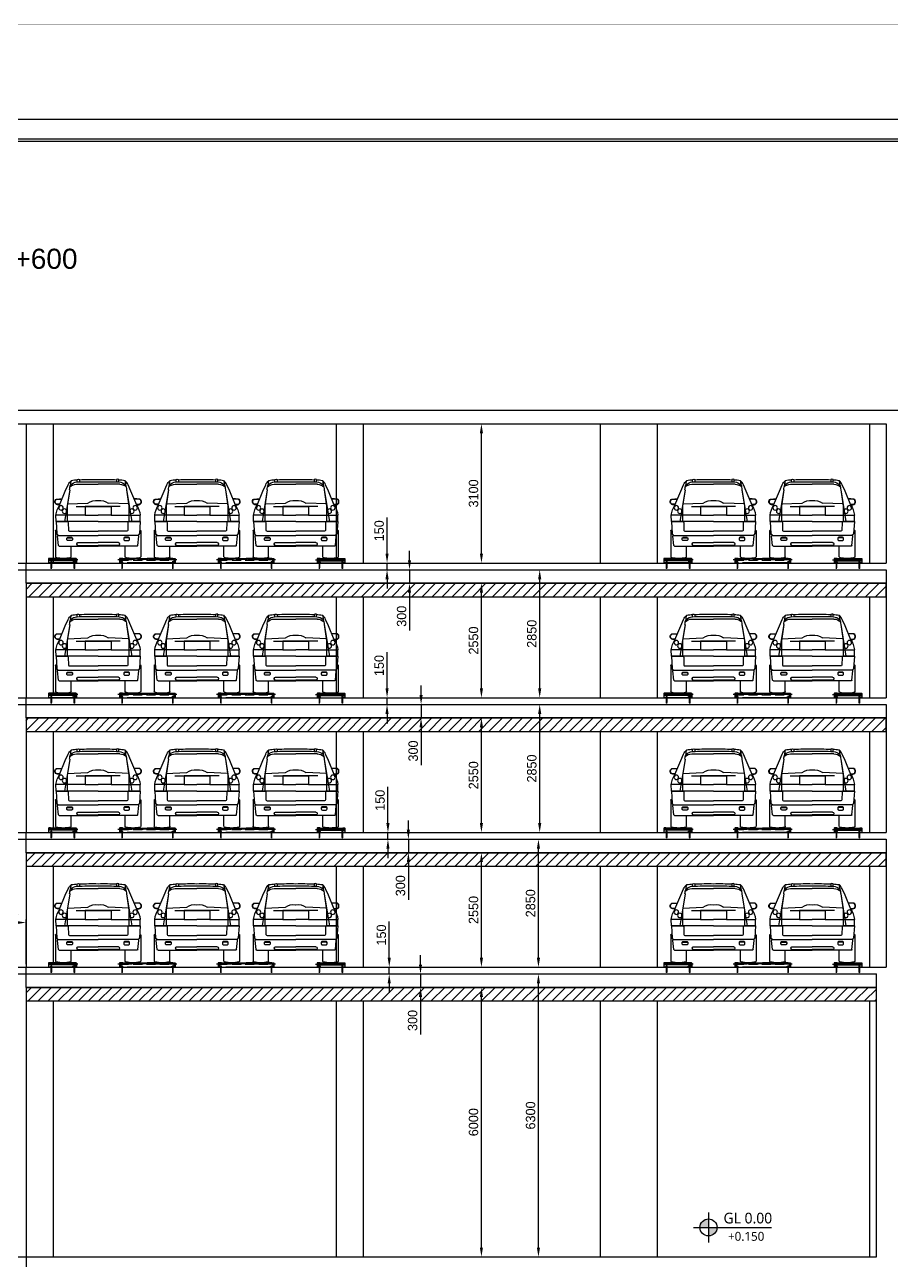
# Model space of a CAD drawing. Header units: millimetres. Extents: x -5 to 1510635, y -6 to 71285.
# Drawn here: x 977830 to 997131, y 14073 to 41584 of the extents above; entities that cross this region are included whole.
import ezdxf

# ---------------------------------------------------------------- set-up
doc = ezdxf.new("R2010")
doc.units = ezdxf.units.MM
doc.header["$LTSCALE"] = 1000
for name, pattern in [('CENTER', [2, 1.25, -0.25, 0.25, -0.25]), ('DASHEDX2', [1.5, 1, -0.5]), ('HIDDEN', [0.375, 0.25, -0.125])]:
    doc.linetypes.add(name, pattern=pattern)
for name, color, linetype in [('1', 1, 'CENTER'), ('2', 42, 'Continuous'), ('3', 3, 'Continuous'), ('4', 4, 'DASHEDX2'), ('A-SYM', 6, 'Continuous'), ('MP-1', 1, 'CENTER'), ('MP-2', 42, 'Continuous'), ('MP-4', 4, 'HIDDEN'), ('MP-7', 7, 'Continuous'), ('MP-8', 8, 'Continuous'), ('STEELPIPE_D10_-0', 7, 'Continuous')]:
    doc.layers.add(name, color=color, linetype=linetype)
doc.styles.add('H', font='arial.ttf')
doc.styles.add('맑은고딕', font='malgun.ttf', dxfattribs={"height": 800})
doc.dimstyles.new('MPS2', dxfattribs={"dimscale": 100, "dimtxt": 3, "dimasz": 3, "dimexe": 1, "dimexo": 1, "dimgap": 1, "dimtad": 1, "dimzin": 12, "dimdsep": 46, "dimtxsty": 'Standard', "dimcen": 1, "dimclrd": 1, "dimclre": 1, "dimclrt": 7, "dimazin": 2, "dimtfac": 1, "dimtmove": 0, "dimatfit": 3, "dimfxl": 1, "dimarcsym": 0})
pattern_1 = [(45, (-8750.57, -303613.95), (-112.253202, 112.253202), [])]

# ---------------------------------------------------------------- blocks, each defined once
blk = doc.blocks.new('*D426')
at = {"layer": 'DEFPOINTS', "color": 0, "linetype": 'ByBlock', "transparency": 16777216}
for p in [(1001215, 14148), (977861, 12448, 0), (1006702, 12448)]:
    blk.add_point(p, dxfattribs=at)
at = {"layer": 'MP-8', "color": 1, "linetype": 'ByBlock', "lineweight": -2, "transparency": 16777216}
for p, q in [((1001285, 14148), (1006772, 14148)), ((1006702, 13938), (1006702, 12658)), ((977931, 12448), (1006772, 12448))]:
    blk.add_line(p, q, dxfattribs=at)
at = {"layer": 'MP-8', "color": 1, "linetype": 'ByBlock', "transparency": 16777216}
for points in [[(1006667, 13938), (1006737, 13938), (1006702, 14148)], [(1006667, 12658), (1006737, 12658), (1006702, 12448)]]:
    blk.add_solid(points, dxfattribs=at)
at = {"layer": 'MP-8', "color": 7, "linetype": 'ByBlock', "transparency": 16777216, "insert": (1006527, 13298), "char_height": 210, "attachment_point": 5, "rotation": 90}
blk.add_mtext('1700', dxfattribs=at)
blk = doc.blocks.new('suv1')
at = {"layer": 'MP-2'}
for p, q in [((119797, -43345, 0), (119681, -44055, 0)), ((119797, -43345, 0), (119744, -43710, 0)), ((119949, -43225, 0), (120431, -43225, 0)), ((120914, -43225, 0), (120431, -43225, 0)), ((121065, -43345, 0), (121119, -43710, 0)), ((121065, -43345, 0), (121181, -44055, 0)), ((119744, -43710, 0), (119744, -44055, 0)), ((119938, -43716, 0), (120431, -43716, 0)), ((120924, -43716, 0), (120431, -43716, 0)), ((121119, -43710, 0), (121119, -44055, 0)), ((119493, -44055, 0), (119492, -43912, 0)), ((120144, -43912, 0), (119492, -43912, 0)), ((120718, -43912, 0), (121370, -43912, 0)), ((121369, -44055, 0), (121370, -43912, 0)), ((119483, -44260, 0), (119483, -44839, 0)), ((119493, -44055, 0), (119512, -44324, 0)), ((120431, -44055, 0), (119493, -44055, 0)), ((119502, -44243, 0), (119500, -44243, 0)), ((120431, -44055, 0), (121370, -44055, 0)), ((121369, -44055, 0), (121351, -44324, 0)), ((121361, -44243, 0), (121362, -44243, 0)), ((121380, -44260, 0), (121380, -44839, 0)), ((119585, -44361, 0), (120431, -44361, 0)), ((119953, -44547, 0), (119953, -44559, 0)), ((119979, -44522, 0), (120042, -44522, 0)), ((120042, -44522, 0), (120431, -44522, 0)), ((121277, -44361, 0), (120431, -44361, 0)), ((120431, -44521, 0), (120431, -44521, 0)), ((120431, -44521, 0), (120431, -44521, 0)), ((120431, -44521, 0), (120431, -44521, 0)), ((120431, -44521, 0), (120431, -44521, 0)), ((120431, -44521, 0), (120431, -44521, 0)), ((120431, -44521, 0), (120431, -44521, 0)), ((120431, -44521, 0), (120431, -44521, 0)), ((120431, -44521, 0), (120431, -44521, 0)), ((120820, -44522, 0), (120431, -44522, 0)), ((120884, -44522, 0), (120820, -44522, 0)), ((120909, -44547, 0), (120909, -44559, 0)), ((119565, -44600, 0), (120431, -44600, 0)), ((119829, -44839, 0), (119829, -44600, 0)), ((119979, -44585, 0), (120431, -44585, 0)), ((120884, -44585, 0), (120431, -44585, 0)), ((121297, -44600, 0), (120431, -44600, 0)), ((121033, -44839, 0), (121033, -44600, 0))]:
    blk.add_line(p, q, dxfattribs=at)
at = {"layer": 'MP-2', "elevation": 0}
for points in [[(119572, -43686), (119701, -43374), (119764, -43234, -0.122925), (119835, -43139, -0.251437)], [(119968, -43178), (119968, -43119, -0.253027), (120019, -43120), (120019, -43172)], [(120895, -43178), (120895, -43119, 0.253027), (120843, -43120), (120843, -43172)], [(121291, -43686), (121162, -43374), (121099, -43234, 0.122925), (121027, -43139, 0.251437)], [(119576, -43679), (119524, -43679, -0.745237), (119503, -43554), (119630, -43544)], [(119578, -43670), (119524, -43670, -0.730897), (119505, -43562), (119627, -43553)], [(121286, -43679), (121339, -43679, 0.745237), (121360, -43554), (121232, -43544)], [(121284, -43670), (121338, -43670, 0.730897), (121357, -43562), (121236, -43553)], [(119493, -44055), (119744, -44055, -0.329629), (119768, -44072), (119769, -44252, 0.329629), (119793, -44269), (120431, -44269)], [(121369, -44055), (121119, -44055, 0.329629), (121095, -44072), (121094, -44252, -0.329629), (121070, -44269), (120431, -44269)], [(119548, -44584), (119526, -44380, -0.445607), (119543, -44361), (119585, -44361)], [(119733, -44453), (119733, -44443, -0.414214), (119758, -44418), (119836, -44418, -0.414214), (119861, -44443), (119861, -44453)], [(121129, -44453), (121129, -44443, 0.414214), (121104, -44418), (121026, -44418, 0.414214), (121001, -44443), (121001, -44453)], [(121315, -44584), (121336, -44380, 0.445607), (121319, -44361), (121277, -44361)]]:
    blk.add_lwpolyline(points, format="xyb", dxfattribs=at)
for points in [[(119741, -43663), (120204, -43643)], [(120431, -43716), (120144, -43716), (120144, -43912), (120431, -43912)], [(120431, -43716), (120718, -43716), (120718, -43912), (120431, -43912)], [(121122, -43663), (120658, -43643)]]:
    blk.add_lwpolyline(points, dxfattribs=at)
for points in [[(119758, -44405), (119836, -44405, -0.414214), (119861, -44430), (119861, -44453, -0.414214), (119836, -44478), (119758, -44478, -0.414214), (119733, -44453), (119733, -44430, -0.414214)], [(121104, -44405), (121026, -44405, 0.414214), (121001, -44430), (121001, -44453, 0.414214), (121026, -44478), (121104, -44478, 0.414214), (121129, -44453), (121129, -44430, 0.414214)]]:
    blk.add_lwpolyline(points, format="xyb", close=True, dxfattribs=at)
at = {"layer": 'MP-2'}
for centre in [(119605, -43750, 0), (121257, -43750, 0), (119681, -43824, 0), (121181, -43824, 0)]:
    blk.add_circle(centre, 49.7, dxfattribs=at)
for centre, radius, start, end in [((120713, -43326, 0), 898, 167.978, 174.1526), ((119990, -43428, 0), 257, 96.5599, 131.4064), ((119983, -43857, 0), 733, 91.1771, 101.6263), ((120350, -58228, 0), 15061, 89.6927, 91.4812), ((120313, -50272, 0), 7156, 89.0575, 92.3573), ((120549, -50272, 0), 7156, 87.6427, 90.9425), ((120512, -58228, 0), 15061, 88.5188, 90.3073), ((120879, -43857, 0), 733, 78.3737, 88.8229), ((120872, -43428, 0), 257, 48.5936, 83.4401), ((120149, -43326, 0), 898, 5.8474, 12.022), ((119960, -43464, 0), 240, 92.5418, 132.6465), ((120124, -43355, 0), 327, 158.3471, 178.4797), ((120903, -43464, 0), 240, 47.3535, 87.4582), ((120739, -43355, 0), 327, 1.5203, 21.6529), ((120052, -43982, 0), 564, 147.486, 172.8559), ((120388, -43888, 0), 306, 81.8743, 126.7924), ((120475, -43888, 0), 306, 53.2076, 98.1257), ((120811, -43982, 0), 564, 7.1441, 32.514), ((119500, -44260, 0), 17.6, 70.7256, 180), ((121362, -44260, 0), 17.6, 0, 109.2744), ((119570, -44305, 0), 61.4, 197.843, 244.1266), ((119979, -44547, 0), 25.1, 90, 180), ((119979, -44559, 0), 25.1, 180, 270), ((120884, -44547, 0), 25.1, 0, 90), ((120884, -44559, 0), 25.1, 270, 0), ((121292, -44305, 0), 61.4, 295.8734, 342.157), ((119500, -44839, 0), 17.6, 180, 254.7784), ((119565, -44582, 0), 17.6, 186.0723, 270), ((119812, -44839, 0), 17.6, 285.2216, 0), ((121051, -44839, 0), 17.6, 180, 254.7784), ((121297, -44582, 0), 17.6, 270, 353.9277), ((121362, -44839, 0), 17.6, 285.2216, 0), ((119656, -44267, 0), 611, 254.7784, 285.2216), ((121206, -44267, 0), 611, 254.7784, 285.2216)]:
    blk.add_arc(centre, radius, start, end, dxfattribs=at)
blk = doc.blocks.new('*D445')
at = {"layer": 'DEFPOINTS', "color": 0, "linetype": 'ByBlock', "transparency": 16777216}
for p in [(988002, 20148), (988002, 20148, 0), (987763, 14148, 0)]:
    blk.add_point(p, dxfattribs=at)
at = {"layer": 'MP-8', "color": 1, "linetype": 'ByBlock', "lineweight": -2, "transparency": 16777216}
for p, q in [((988002, 14358, 0), (988002, 19938, 0)), ((987833, 14148, 0), (988072, 14148, 0))]:
    blk.add_line(p, q, dxfattribs=at)
at = {"layer": 'MP-8', "color": 1, "linetype": 'ByBlock', "transparency": 16777216}
for points in [[(987967, 19938, 0), (988037, 19938, 0), (988002, 20148, 0)], [(987967, 14358, 0), (988037, 14358, 0), (988002, 14148, 0)]]:
    blk.add_solid(points, dxfattribs=at)
at = {"layer": 'MP-8', "color": 7, "linetype": 'ByBlock', "transparency": 16777216, "insert": (987827, 17148, 0), "char_height": 210, "attachment_point": 5, "rotation": 90}
blk.add_mtext('6000', dxfattribs=at)
blk = doc.blocks.new('*D446')
at = {"layer": 'DEFPOINTS', "color": 0, "linetype": 'ByBlock', "transparency": 16777216}
for p in [(989272, 20448), (989272, 20448, 0), (989005, 14148, 0)]:
    blk.add_point(p, dxfattribs=at)
at = {"layer": 'MP-8', "color": 1, "linetype": 'ByBlock', "lineweight": -2, "transparency": 16777216}
for p, q in [((989272, 14358, 0), (989272, 20238, 0)), ((989075, 14148, 0), (989342, 14148, 0))]:
    blk.add_line(p, q, dxfattribs=at)
at = {"layer": 'MP-8', "color": 1, "linetype": 'ByBlock', "transparency": 16777216}
for points in [[(989237, 20238, 0), (989307, 20238, 0), (989272, 20448, 0)], [(989237, 14358, 0), (989307, 14358, 0), (989272, 14148, 0)]]:
    blk.add_solid(points, dxfattribs=at)
at = {"layer": 'MP-8', "color": 7, "linetype": 'ByBlock', "transparency": 16777216, "insert": (989097, 17298, 0), "char_height": 210, "attachment_point": 5, "rotation": 90}
blk.add_mtext('6300', dxfattribs=at)
blk = doc.blocks.new('*D430')
at = {"layer": 'DEFPOINTS', "color": 0, "linetype": 'ByBlock', "transparency": 16777216}
for p in [(985900, 29598, 0), (985900, 29598), (985900, 29448, 0)]:
    blk.add_point(p, dxfattribs=at)
at = {"layer": 'MP-8', "color": 1, "linetype": 'ByBlock', "lineweight": -2, "transparency": 16777216}
for p, q in [((985900, 29808), (985900, 30613)), ((985900, 29448), (985900, 29598)), ((985900, 29238), (985900, 29028))]:
    blk.add_line(p, q, dxfattribs=at)
at = {"layer": 'MP-8', "color": 1, "linetype": 'ByBlock', "transparency": 16777216}
for points in [[(985865, 29808), (985935, 29808), (985900, 29598)], [(985865, 29238), (985935, 29238), (985900, 29448)]]:
    blk.add_solid(points, dxfattribs=at)
at = {"layer": 'MP-8', "color": 7, "linetype": 'ByBlock', "transparency": 16777216, "insert": (985725, 30316), "char_height": 210, "attachment_point": 5, "rotation": 90}
blk.add_mtext('150', dxfattribs=at)
blk = doc.blocks.new('*D447')
at = {"layer": 'DEFPOINTS', "color": 0, "linetype": 'ByBlock', "transparency": 16777216}
for p in [(986400, 29448, 0), (986400, 29148, 0), (986400, 29148)]:
    blk.add_point(p, dxfattribs=at)
at = {"layer": 'MP-8', "color": 1, "linetype": 'ByBlock', "lineweight": -2, "transparency": 16777216}
for p, q in [((986400, 29658), (986400, 29868)), ((986400, 29448), (986400, 29148)), ((986400, 28938), (986400, 28098))]:
    blk.add_line(p, q, dxfattribs=at)
at = {"layer": 'MP-8', "color": 1, "linetype": 'ByBlock', "transparency": 16777216}
for points in [[(986365, 29658), (986435, 29658), (986400, 29448)], [(986365, 28938), (986435, 28938), (986400, 29148)]]:
    blk.add_solid(points, dxfattribs=at)
at = {"layer": 'MP-8', "color": 7, "linetype": 'ByBlock', "transparency": 16777216, "insert": (986225, 28413), "char_height": 210, "attachment_point": 5, "rotation": 90}
blk.add_mtext('300', dxfattribs=at)
blk = doc.blocks.new('*D431')
at = {"layer": 'DEFPOINTS', "color": 0, "linetype": 'ByBlock', "transparency": 16777216}
for p in [(986658, 26448, 0), (986658, 26148, 0), (986658, 26148)]:
    blk.add_point(p, dxfattribs=at)
at = {"layer": 'MP-8', "color": 1, "linetype": 'ByBlock', "lineweight": -2, "transparency": 16777216}
for p, q in [((986658, 26658), (986658, 26868)), ((986658, 26448), (986658, 26148)), ((986658, 25938), (986658, 25098))]:
    blk.add_line(p, q, dxfattribs=at)
at = {"layer": 'MP-8', "color": 1, "linetype": 'ByBlock', "transparency": 16777216}
for points in [[(986623, 26658), (986693, 26658), (986658, 26448)], [(986623, 25938), (986693, 25938), (986658, 26148)]]:
    blk.add_solid(points, dxfattribs=at)
at = {"layer": 'MP-8', "color": 7, "linetype": 'ByBlock', "transparency": 16777216, "insert": (986483, 25413), "char_height": 210, "attachment_point": 5, "rotation": 90}
blk.add_mtext('300', dxfattribs=at)
blk = doc.blocks.new('*D432')
at = {"layer": 'DEFPOINTS', "color": 0, "linetype": 'ByBlock', "transparency": 16777216}
for p in [(985920, 23598, 0), (985920, 23598), (985920, 23448, 0)]:
    blk.add_point(p, dxfattribs=at)
at = {"layer": 'MP-8', "color": 1, "linetype": 'ByBlock', "lineweight": -2, "transparency": 16777216}
for p, q in [((985920, 23808), (985920, 24613)), ((985920, 23448), (985920, 23598)), ((985920, 23238), (985920, 23028))]:
    blk.add_line(p, q, dxfattribs=at)
at = {"layer": 'MP-8', "color": 1, "linetype": 'ByBlock', "transparency": 16777216}
for points in [[(985885, 23808), (985955, 23808), (985920, 23598)], [(985885, 23238), (985955, 23238), (985920, 23448)]]:
    blk.add_solid(points, dxfattribs=at)
at = {"layer": 'MP-8', "color": 7, "linetype": 'ByBlock', "transparency": 16777216, "insert": (985745, 24316), "char_height": 210, "attachment_point": 5, "rotation": 90}
blk.add_mtext('150', dxfattribs=at)
blk = doc.blocks.new('*D448')
at = {"layer": 'DEFPOINTS', "color": 0, "linetype": 'ByBlock', "transparency": 16777216}
for p in [(986375, 23448, 0), (986375, 23148, 0), (986375, 23148)]:
    blk.add_point(p, dxfattribs=at)
at = {"layer": 'MP-8', "color": 1, "linetype": 'ByBlock', "lineweight": -2, "transparency": 16777216}
for p, q in [((986375, 23658), (986375, 23868)), ((986375, 23448), (986375, 23148)), ((986375, 22938), (986375, 22098))]:
    blk.add_line(p, q, dxfattribs=at)
at = {"layer": 'MP-8', "color": 1, "linetype": 'ByBlock', "transparency": 16777216}
for points in [[(986340, 23658), (986410, 23658), (986375, 23448)], [(986340, 22938), (986410, 22938), (986375, 23148)]]:
    blk.add_solid(points, dxfattribs=at)
at = {"layer": 'MP-8', "color": 7, "linetype": 'ByBlock', "transparency": 16777216, "insert": (986200, 22413), "char_height": 210, "attachment_point": 5, "rotation": 90}
blk.add_mtext('300', dxfattribs=at)
blk = doc.blocks.new('*D449')
at = {"layer": 'DEFPOINTS', "color": 0, "linetype": 'ByBlock', "transparency": 16777216}
for p in [(985949, 20598, 0), (985949, 20598), (985949, 20448, 0)]:
    blk.add_point(p, dxfattribs=at)
at = {"layer": 'MP-8', "color": 1, "linetype": 'ByBlock', "lineweight": -2, "transparency": 16777216}
for p, q in [((985949, 20808), (985949, 21613)), ((985949, 20448), (985949, 20598)), ((985949, 20238), (985949, 20028))]:
    blk.add_line(p, q, dxfattribs=at)
at = {"layer": 'MP-8', "color": 1, "linetype": 'ByBlock', "transparency": 16777216}
for points in [[(985914, 20808), (985984, 20808), (985949, 20598)], [(985914, 20238), (985984, 20238), (985949, 20448)]]:
    blk.add_solid(points, dxfattribs=at)
at = {"layer": 'MP-8', "color": 7, "linetype": 'ByBlock', "transparency": 16777216, "insert": (985774, 21316), "char_height": 210, "attachment_point": 5, "rotation": 90}
blk.add_mtext('150', dxfattribs=at)
blk = doc.blocks.new('*D452')
at = {"layer": 'DEFPOINTS', "color": 0, "linetype": 'ByBlock', "transparency": 16777216}
for p in [(977861, 21593), (977061, 20598, 0), (977861, 20598, 0)]:
    blk.add_point(p, dxfattribs=at)
at = {"layer": 'MP-8', "color": 1, "linetype": 'ByBlock', "lineweight": -2, "transparency": 16777216}
for p, q in [((977061, 20668), (977061, 21663)), ((977271, 21593), (977651, 21593)), ((977861, 20668), (977861, 21663))]:
    blk.add_line(p, q, dxfattribs=at)
at = {"layer": 'MP-8', "color": 1, "linetype": 'ByBlock', "transparency": 16777216}
for points in [[(977271, 21628), (977271, 21558), (977061, 21593)], [(977651, 21628), (977651, 21558), (977861, 21593)]]:
    blk.add_solid(points, dxfattribs=at)
at = {"layer": 'MP-8', "color": 7, "linetype": 'ByBlock', "transparency": 16777216, "insert": (977461, 21768), "char_height": 210, "attachment_point": 5}
blk.add_mtext('800', dxfattribs=at)
blk = doc.blocks.new('*D434')
at = {"layer": 'DEFPOINTS', "color": 0, "linetype": 'ByBlock', "transparency": 16777216}
for p in [(986645, 20448, 0), (986645, 20148, 0), (986645, 20148)]:
    blk.add_point(p, dxfattribs=at)
at = {"layer": 'MP-8', "color": 1, "linetype": 'ByBlock', "lineweight": -2, "transparency": 16777216}
for p, q in [((986645, 20658), (986645, 20868)), ((986645, 20448), (986645, 20148)), ((986645, 19938), (986645, 19098))]:
    blk.add_line(p, q, dxfattribs=at)
at = {"layer": 'MP-8', "color": 1, "linetype": 'ByBlock', "transparency": 16777216}
for points in [[(986610, 20658), (986680, 20658), (986645, 20448)], [(986610, 19938), (986680, 19938), (986645, 20148)]]:
    blk.add_solid(points, dxfattribs=at)
at = {"layer": 'MP-8', "color": 7, "linetype": 'ByBlock', "transparency": 16777216, "insert": (986470, 19413), "char_height": 210, "attachment_point": 5, "rotation": 90}
blk.add_mtext('300', dxfattribs=at)
blk = doc.blocks.new('*D435')
at = {"layer": 'DEFPOINTS', "color": 0, "linetype": 'ByBlock', "transparency": 16777216}
for p in [(985900, 26598, 0), (985900, 26598), (985900, 26448, 0)]:
    blk.add_point(p, dxfattribs=at)
at = {"layer": 'MP-8', "color": 1, "linetype": 'ByBlock', "lineweight": -2, "transparency": 16777216}
for p, q in [((985900, 26808), (985900, 27613)), ((985900, 26448), (985900, 26598)), ((985900, 26238), (985900, 26028))]:
    blk.add_line(p, q, dxfattribs=at)
at = {"layer": 'MP-8', "color": 1, "linetype": 'ByBlock', "transparency": 16777216}
for points in [[(985865, 26808), (985935, 26808), (985900, 26598)], [(985865, 26238), (985935, 26238), (985900, 26448)]]:
    blk.add_solid(points, dxfattribs=at)
at = {"layer": 'MP-8', "color": 7, "linetype": 'ByBlock', "transparency": 16777216, "insert": (985725, 27316), "char_height": 210, "attachment_point": 5, "rotation": 90}
blk.add_mtext('150', dxfattribs=at)
blk = doc.blocks.new('*D436')
at = {"layer": 'DEFPOINTS', "color": 0, "linetype": 'ByBlock', "transparency": 16777216}
for p in [(988002, 23148, 0), (988002, 23148), (988002, 20598, 0)]:
    blk.add_point(p, dxfattribs=at)
at = {"layer": 'MP-8', "color": 1, "linetype": 'ByBlock', "lineweight": -2, "transparency": 16777216}
blk.add_line((988002, 20808), (988002, 22938), dxfattribs=at)
at = {"layer": 'MP-8', "color": 1, "linetype": 'ByBlock', "transparency": 16777216}
for points in [[(987967, 22938), (988037, 22938), (988002, 23148)], [(987967, 20808), (988037, 20808), (988002, 20598)]]:
    blk.add_solid(points, dxfattribs=at)
at = {"layer": 'MP-8', "color": 7, "linetype": 'ByBlock', "transparency": 16777216, "insert": (987827, 21873), "char_height": 210, "attachment_point": 5, "rotation": 90}
blk.add_mtext('2550', dxfattribs=at)
blk = doc.blocks.new('*D437')
at = {"layer": 'DEFPOINTS', "color": 0, "linetype": 'ByBlock', "transparency": 16777216}
for p in [(988002, 26148, 0), (988002, 26148), (988002, 23598, 0)]:
    blk.add_point(p, dxfattribs=at)
at = {"layer": 'MP-8', "color": 1, "linetype": 'ByBlock', "lineweight": -2, "transparency": 16777216}
blk.add_line((988002, 23808), (988002, 25938), dxfattribs=at)
at = {"layer": 'MP-8', "color": 1, "linetype": 'ByBlock', "transparency": 16777216}
for points in [[(987967, 25938), (988037, 25938), (988002, 26148)], [(987967, 23808), (988037, 23808), (988002, 23598)]]:
    blk.add_solid(points, dxfattribs=at)
at = {"layer": 'MP-8', "color": 7, "linetype": 'ByBlock', "transparency": 16777216, "insert": (987827, 24873), "char_height": 210, "attachment_point": 5, "rotation": 90}
blk.add_mtext('2550', dxfattribs=at)
blk = doc.blocks.new('*D438')
at = {"layer": 'DEFPOINTS', "color": 0, "linetype": 'ByBlock', "transparency": 16777216}
for p in [(988002, 29148, 0), (988002, 29148), (988002, 26598, 0)]:
    blk.add_point(p, dxfattribs=at)
at = {"layer": 'MP-8', "color": 1, "linetype": 'ByBlock', "lineweight": -2, "transparency": 16777216}
blk.add_line((988002, 26808), (988002, 28938), dxfattribs=at)
at = {"layer": 'MP-8', "color": 1, "linetype": 'ByBlock', "transparency": 16777216}
for points in [[(987967, 28938), (988037, 28938), (988002, 29148)], [(987967, 26808), (988037, 26808), (988002, 26598)]]:
    blk.add_solid(points, dxfattribs=at)
at = {"layer": 'MP-8', "color": 7, "linetype": 'ByBlock', "transparency": 16777216, "insert": (987827, 27873), "char_height": 210, "attachment_point": 5, "rotation": 90}
blk.add_mtext('2550', dxfattribs=at)
blk = doc.blocks.new('*D439')
at = {"layer": 'DEFPOINTS', "color": 0, "linetype": 'ByBlock', "transparency": 16777216}
for p in [(988002, 32698, 0), (988002, 32698), (988002, 29598, 0)]:
    blk.add_point(p, dxfattribs=at)
at = {"layer": 'MP-8', "color": 1, "linetype": 'ByBlock', "lineweight": -2, "transparency": 16777216}
blk.add_line((988002, 29808), (988002, 32488), dxfattribs=at)
at = {"layer": 'MP-8', "color": 1, "linetype": 'ByBlock', "transparency": 16777216}
for points in [[(987967, 32488), (988037, 32488), (988002, 32698)], [(987967, 29808), (988037, 29808), (988002, 29598)]]:
    blk.add_solid(points, dxfattribs=at)
at = {"layer": 'MP-8', "color": 7, "linetype": 'ByBlock', "transparency": 16777216, "insert": (987827, 31148), "char_height": 210, "attachment_point": 5, "rotation": 90}
blk.add_mtext('3100', dxfattribs=at)
blk = doc.blocks.new('*D440')
at = {"layer": 'DEFPOINTS', "color": 0, "linetype": 'ByBlock', "transparency": 16777216}
for p in [(989272, 23448, 0), (989272, 23448), (989272, 20598, 0)]:
    blk.add_point(p, dxfattribs=at)
at = {"layer": 'MP-8', "color": 1, "linetype": 'ByBlock', "lineweight": -2, "transparency": 16777216}
blk.add_line((989272, 20808), (989272, 23238), dxfattribs=at)
at = {"layer": 'MP-8', "color": 1, "linetype": 'ByBlock', "transparency": 16777216}
for points in [[(989237, 23238), (989307, 23238), (989272, 23448)], [(989237, 20808), (989307, 20808), (989272, 20598)]]:
    blk.add_solid(points, dxfattribs=at)
at = {"layer": 'MP-8', "color": 7, "linetype": 'ByBlock', "transparency": 16777216, "insert": (989097, 22023), "char_height": 210, "attachment_point": 5, "rotation": 90}
blk.add_mtext('2850', dxfattribs=at)
blk = doc.blocks.new('*D441')
at = {"layer": 'DEFPOINTS', "color": 0, "linetype": 'ByBlock', "transparency": 16777216}
for p in [(989300, 26448, 0), (989300, 26448), (989300, 23598, 0)]:
    blk.add_point(p, dxfattribs=at)
at = {"layer": 'MP-8', "color": 1, "linetype": 'ByBlock', "lineweight": -2, "transparency": 16777216}
blk.add_line((989300, 23808), (989300, 26238), dxfattribs=at)
at = {"layer": 'MP-8', "color": 1, "linetype": 'ByBlock', "transparency": 16777216}
for points in [[(989265, 26238), (989335, 26238), (989300, 26448)], [(989265, 23808), (989335, 23808), (989300, 23598)]]:
    blk.add_solid(points, dxfattribs=at)
at = {"layer": 'MP-8', "color": 7, "linetype": 'ByBlock', "transparency": 16777216, "insert": (989125, 25023), "char_height": 210, "attachment_point": 5, "rotation": 90}
blk.add_mtext('2850', dxfattribs=at)
blk = doc.blocks.new('*D442')
at = {"layer": 'DEFPOINTS', "color": 0, "linetype": 'ByBlock', "transparency": 16777216}
for p in [(989300, 29448, 0), (989300, 29448), (989300, 26598, 0)]:
    blk.add_point(p, dxfattribs=at)
at = {"layer": 'MP-8', "color": 1, "linetype": 'ByBlock', "lineweight": -2, "transparency": 16777216}
blk.add_line((989300, 26808), (989300, 29238), dxfattribs=at)
at = {"layer": 'MP-8', "color": 1, "linetype": 'ByBlock', "transparency": 16777216}
for points in [[(989265, 29238), (989335, 29238), (989300, 29448)], [(989265, 26808), (989335, 26808), (989300, 26598)]]:
    blk.add_solid(points, dxfattribs=at)
at = {"layer": 'MP-8', "color": 7, "linetype": 'ByBlock', "transparency": 16777216, "insert": (989125, 28023), "char_height": 210, "attachment_point": 5, "rotation": 90}
blk.add_mtext('2850', dxfattribs=at)
blk = doc.blocks.new('6461321')
at = {"layer": '3'}
for p, q in [((35581, 30055), (35581, 29887)), ((35586, 30055), (35586, 29887)), ((35665, 30071), (35597, 30071)), ((35665, 30066), (35597, 30066)), ((35597, 29876), (35665, 29876)), ((35597, 29871), (35665, 29871)), ((35677, 30031), (35677, 30055)), ((35681, 30031), (35677, 30031)), ((35677, 29911), (35681, 29911)), ((35677, 29887), (35677, 29911)), ((35681, 30031), (35681, 30055)), ((35681, 29887), (35681, 29911))]:
    blk.add_line(p, q, dxfattribs=at)
for centre, radius, start, end in [((35597, 30055), 16, 90, 180), ((35597, 29887), 16, 180, 270), ((35597, 30055), 11.4, 90, 180), ((35597, 29887), 11.4, 180, 270), ((35665, 30055), 16, 0, 90), ((35665, 30055), 11.4, 0, 90), ((35665, 29887), 16, 270, 0), ((35665, 29887), 11.4, 270, 0)]:
    blk.add_arc(centre, radius, start, end, dxfattribs=at)
blk = doc.blocks.new('64654132')
at = {"layer": '1'}
blk.add_line((36681, 19299), (36681, 19199), dxfattribs=at)
blk.add_line((36681, 19299), (36681, 19199), dxfattribs=at)
at = {"layer": '4'}
for p, q in [((36671, 19327), (36671, 19047)), ((36671, 19327), (36691, 19327)), ((36691, 19327), (36691, 19027)), ((36671, 19047), (36691, 19027))]:
    blk.add_line(p, q, dxfattribs=at)
at = {"layer": 'MP-1', "ltscale": 0.5}
blk.add_line((36681, 19345), (36681, 19009), dxfattribs=at)
blk = doc.blocks.new('12467967867')
at = {"layer": '2'}
blk.add_line((-522, 0), (48, 0), dxfattribs=at)
at = {"layer": '4', "ltscale": 0.2}
for p, q in [((-530, -25), (83, -25)), ((83, -35), (-530, -35))]:
    blk.add_line(p, q, dxfattribs=at)
at = {"layer": '4'}
for p, q in [((-505, -98), (85, -98)), ((-477, -2), (85, -2)), ((-477, -2), (85, -2))]:
    blk.add_line(p, q, dxfattribs=at)
at = {"layer": 'MP-1', "ltscale": 0.5}
blk.add_line((-564, -30), (83, -30), dxfattribs=at)
at = {"layer": 'STEELPIPE_D10_-0'}
blk.add_line((-530, -50), (85, -50), dxfattribs=at)
at = {"layer": 'STEELPIPE_D10_-0', "yscale": 0.5, "zscale": 0.5}
for name, p, xscale in [('6461321', (-18320, -15035), 0.5), ('6461321', (-18295, -15035), 0.5), ('64654132', (17861, -9732), -0.5), ('64654132', (-18310, -9732), 0.5), ('6461321', (17881, -15035), -0.5)]:
    blk.add_blockref(name, p, dxfattribs=dict(at, xscale=xscale))
blk = doc.blocks.new('12323245667856756')
at = {"layer": '2'}
for p, q in [((-706, 0), (400, 0)), ((439, -2), (439, -97)), ((442, -2), (442, -98))]:
    blk.add_line(p, q, dxfattribs=at)
at = {"layer": '4', "ltscale": 0.2}
for p, q in [((462, -25), (-774, -25)), ((-774, -35), (462, -35))]:
    blk.add_line(p, q, dxfattribs=at)
at = {"layer": '4'}
for p, q in [((-721, -2), (-156, -2)), ((394, -98), (-701, -98)), ((414, -2), (-156, -2)), ((442, -98), (405, -98))]:
    blk.add_line(p, q, dxfattribs=at)
at = {"layer": 'MP-1', "ltscale": 0.5}
blk.add_line((501, -30), (-815, -30), dxfattribs=at)
at = {"layer": 'STEELPIPE_D10_-0', "yscale": 0.5, "zscale": 0.5}
for name, p, xscale in [('6461321', (-18567, -15035), 0.5), ('6461321', (-18542, -15035), 0.5), ('64654132', (-19062, -9731), 0.5), ('6461321', (18230, -15035), -0.5), ('64654132', (-17932, -9732), 0.5), ('6461321', (18255, -15035), -0.5)]:
    blk.add_blockref(name, p, dxfattribs=dict(at, xscale=xscale))
blk = doc.blocks.new('1223333333')
at = {"layer": 'A-SYM'}
h = blk.add_hatch(color=256, dxfattribs=at)
h.paths.add_polyline_path([(-984, 0), (-984, 96, 0.414214), (-1080, 0)])
h.paths.add_polyline_path([(-888, 0), (-984, 0), (-984, -96, 0.414214)])
blk.add_line((-984, 168), (-984, -168), dxfattribs=at)
blk.add_lwpolyline([(-1152, 0), (-298, 0), (-277, 0)], dxfattribs=at)
blk.add_circle((-984, 0), 96, dxfattribs=at)

msp = doc.modelspace()

# ---------------------------------------------------------------- hatches: boundary and pattern name
at = {"layer": 'MP-8', "linetype": 'ByBlock'}
h = msp.add_hatch(dxfattribs=at)
h.set_pattern_fill('ANSI31', color=256, scale=50, style=0)
h.set_pattern_definition(pattern_1)
h.paths.add_polyline_path([(977860.522, 29148.308), (977860.522, 28848.308), (997016.368, 28848.308), (997016.368, 29148.308)])
h = msp.add_hatch(dxfattribs=at)
h.set_pattern_fill('ANSI31', color=256, scale=50, style=0)
h.set_pattern_definition(pattern_1)
h.paths.add_polyline_path([(977860.522, 26148.308), (977860.522, 25848.308), (997016.368, 25848.308), (997016.368, 26148.308)])
h = msp.add_hatch(dxfattribs=at)
h.set_pattern_fill('ANSI31', color=256, scale=50, style=0)
h.set_pattern_definition(pattern_1)
h.paths.add_polyline_path([(977860.522, 23148.308), (977860.522, 22848.308), (997016.368, 22848.308), (997016.368, 23148.308)])
h = msp.add_hatch(dxfattribs=at)
h.set_pattern_fill('ANSI31', color=256, scale=50, style=0)
h.set_pattern_definition(pattern_1)
h.paths.add_polyline_path([(977860.522, 20148.308), (977860.522, 19848.308), (996798.326, 19848.308), (996798.326, 20148.308)])

# ---------------------------------------------------------------- linework, layer by layer
at = {"layer": 'MP-2', "const_width": 8.75}
msp.add_lwpolyline([(1016400, 0), (957600, 0), (957600, 41580), (1016400, 41580)], close=True, dxfattribs=at)
at = {"layer": 'MP-7'}
for points in [[(959735, 39480), (1014265, 39480), (1014265, 2100), (959735, 2100)], [(1013828.455, 2536.545), (960171.545, 2536.545), (960171.545, 39043.455), (1013828.455, 39043.455)], [(960220.051, 38994.949), (1013779.949, 38994.949), (1013779.949, 2585.051), (960220.051, 2585.051)]]:
    msp.add_lwpolyline(points, close=True, dxfattribs=at)
at = {"layer": 'MP-8', "linetype": 'ByBlock'}
for p, q in [((973310.522, 32998.308, 0), (997695.824, 32998.308, 0)), ((973610.522, 32698.308, 0), (997016.368, 32698.308)), ((997016.368, 32698.308, 0), (997016.368, 29598.308, 0)), ((977060.522, 29598.308, 0), (997016.368, 29598.308, 0)), ((977060.522, 29448.308, 0), (997016.368, 29448.308, 0)), ((977860.522, 29148.308, 0), (977860.522, 29598.308, 0)), ((997016.368, 29448.308, 0), (997016.368, 26598.308, 0)), ((977861.055, 29148.308, 0), (997016.368, 29148.308, 0)), ((977060.522, 26598.308, 0), (997016.368, 26598.308, 0)), ((977060.522, 26448.308, 0), (997016.368, 26448.308, 0)), ((977860.522, 26148.308, 0), (977860.522, 26598.308, 0)), ((997016.368, 26448.308, 0), (997016.368, 23598.308, 0)), ((977861.055, 26148.308, 0), (997016.368, 26148.308, 0)), ((977060.522, 23598.308, 0), (997016.368, 23598.308)), ((977060.522, 23448.308, 0), (997016.368, 23448.308)), ((977860.522, 23148.308, 0), (977860.522, 23598.308, 0)), ((997016.368, 23448.308, 0), (997016.368, 20598.308, 0)), ((977860.522, 23148.308, 0), (997016.368, 23148.308)), ((977060.522, 20598.308, 0), (997016.368, 20598.308, 0)), ((977060.522, 20448.308, 0), (996798.326, 20448.308, 0)), ((977860.522, 20148.308, 0), (977860.522, 20598.308, 0)), ((996798.326, 14148.308, 0), (996798.326, 20448.308, 0)), ((977861.055, 20148.308, 0), (996798.326, 20148.308, 0)), ((977060.522, 14148.308, 0), (996798.326, 14148.308, 0))]:
    msp.add_line(p, q, dxfattribs=at)
at = {"layer": 'MP-8', "color": 3, "linetype": 'HIDDEN', "ltscale": 2000}
for p, q in [((977865.303, 32698.308, 0), (977865.303, 29598.308, 0)), ((978465.303, 32698.308, 0), (978465.303, 29598.308, 0)), ((984765.303, 32698.308, 0), (984765.303, 29698.308, 0)), ((985365.303, 32698.308, 0), (985365.303, 29598.308, 0)), ((990644.95, 32698.308, 0), (990644.95, 29598.308, 0)), ((991915.303, 32698.308, 0), (991915.303, 29598.308, 0)), ((996645.303, 32698.308, 0), (996645.303, 29598.308, 0)), ((977865.303, 28848.308, 0), (977865.303, 26598.308, 0)), ((978465.303, 28848.308, 0), (978465.303, 26698.308, 0)), ((984765.303, 28848.308, 0), (984765.303, 26698.308, 0)), ((985365.303, 28848.308, 0), (985365.303, 26598.308, 0)), ((990644.95, 28848.308, 0), (990644.95, 26598.308, 0)), ((991915.303, 28848.308, 0), (991915.303, 26598.308, 0)), ((996645.303, 28848.308, 0), (996645.303, 26598.308, 0)), ((977865.303, 25848.308, 0), (977865.303, 23598.308, 0)), ((978465.303, 25848.308, 0), (978465.303, 23698.308, 0)), ((984765.303, 25848.308, 0), (984765.303, 23698.308, 0)), ((985365.303, 25848.308, 0), (985365.303, 23598.308, 0)), ((990644.95, 25848.308, 0), (990644.95, 23598.308, 0)), ((991915.303, 25848.308, 0), (991915.303, 23598.308, 0)), ((996645.303, 25848.308, 0), (996645.303, 23598.308, 0)), ((977865.303, 22848.308, 0), (977865.303, 20598.308, 0)), ((978465.303, 22848.308, 0), (978465.303, 20698.308, 0)), ((984765.303, 22848.308, 0), (984765.303, 20698.308, 0)), ((985365.303, 22848.308, 0), (985365.303, 20598.308, 0)), ((990644.95, 22848.308, 0), (990644.95, 20598.308, 0)), ((991915.303, 22848.308, 0), (991915.303, 20598.308, 0)), ((996645.303, 22848.308, 0), (996645.303, 20598.308, 0)), ((977865.303, 19848.308, 0), (977865.303, 14148.308, 0)), ((978465.303, 19848.308, 0), (978465.303, 14148.308, 0)), ((984765.303, 19848.308, 0), (984765.303, 14148.308, 0)), ((985365.303, 19848.308, 0), (985365.303, 14148.308, 0)), ((990644.95, 19848.308, 0), (990644.95, 14148.308, 0)), ((991915.303, 19848.308, 0), (991915.303, 14148.308, 0)), ((996645.303, 19848.308, 0), (996645.303, 14148.308, 0))]:
    msp.add_line(p, q, dxfattribs=at)
at = {"layer": 'MP-8'}
msp.add_line((977865.522, 14148.308, 0), (977865.522, 12448.308, 0), dxfattribs=at)
at = {"layer": 'MP-8', "linetype": 'ByBlock', "elevation": 0}
for points in [[(977860.522, 29148.308), (977860.522, 28848.308), (997016.368, 28848.308), (997016.368, 29148.308), (977860.522, 29148.308)], [(977860.522, 26148.308), (977860.522, 25848.308), (997016.368, 25848.308), (997016.368, 26148.308), (977860.522, 26148.308)], [(977860.522, 23148.308), (977860.522, 22848.308), (997016.368, 22848.308), (997016.368, 23148.308), (977860.522, 23148.308)], [(977860.522, 20148.308), (977860.522, 19848.308), (996798.326, 19848.308), (996798.326, 20148.308), (977860.522, 20148.308)]]:
    msp.add_lwpolyline(points, dxfattribs=at)

# ---------------------------------------------------------------- block references
at = {"layer": 'MP-4', "linetype": 'ByBlock', "xscale": 1.984499999962281, "yscale": 1.984499999962281, "zscale": 1.984499999962281}
msp.add_blockref('1223333333', (995013.032, 14804.884), dxfattribs=at)
at = {"layer": 'MP-7', "linetype": 'ByBlock', "xscale": -1}
for p in [(978450.773, 29698.308, 0), (992155.832, 29698.308, 0), (978450.773, 26698.308, 0), (992155.832, 26698.308, 0), (978450.773, 23698.308, 0), (992155.832, 23698.308, 0), (978450.773, 20698.308, 0), (992155.832, 20698.308, 0)]:
    msp.add_blockref('12467967867', p, dxfattribs=at)
at = {"layer": 'MP-7', "linetype": 'ByBlock'}
for name, p in [('12323245667856756', (980716.294, 29698.308, 0)), ('12323245667856756', (982916.294, 29698.308, 0)), ('12467967867', (984869.833, 29698.308, 0)), ('12323245667856756', (994421.353, 29698.308, 0)), ('12467967867', (996384.891, 29698.308, 0)), ('12323245667856756', (980716.294, 26698.308, 0)), ('12323245667856756', (982916.294, 26698.308, 0)), ('12467967867', (984869.833, 26698.308, 0)), ('12323245667856756', (994421.353, 26698.308, 0)), ('12467967867', (996384.891, 26698.308, 0)), ('12323245667856756', (980716.294, 23698.308, 0)), ('12323245667856756', (982916.294, 23698.308, 0)), ('12467967867', (984869.833, 23698.308, 0)), ('12323245667856756', (994421.353, 23698.308, 0)), ('12467967867', (996384.891, 23698.308, 0)), ('12323245667856756', (980716.294, 20698.308, 0)), ('12323245667856756', (982916.294, 20698.308, 0)), ('12467967867', (984869.833, 20698.308, 0)), ('12323245667856756', (994421.353, 20698.308, 0)), ('12467967867', (996384.891, 20698.308, 0))]:
    msp.add_blockref(name, p, dxfattribs=at)
at = {"layer": 'MP-8', "xscale": -1}
for p in [(1099896.331, 74575.958, 0), (1102096.331, 74575.958, 0), (1104296.331, 74575.958, 0), (1113601.72, 74575.958, 0), (1115801.72, 74575.958, 0), (1099896.331, 71575.958, 0), (1102096.331, 71575.958, 0), (1104296.331, 71575.958, 0), (1113601.72, 71575.958, 0), (1115801.72, 71575.958, 0), (1099896.331, 68575.958, 0), (1102096.331, 68575.958, 0), (1104296.331, 68575.958, 0), (1113601.72, 68575.958, 0), (1115801.72, 68575.958, 0), (1099896.331, 65575.958, 0), (1102096.331, 65575.958, 0), (1104296.331, 65575.958, 0), (1113601.72, 65575.958, 0), (1115801.72, 65575.958, 0)]:
    msp.add_blockref('suv1', p, dxfattribs=at)

# ---------------------------------------------------------------- texts
at = {"layer": 'A-SYM', "style": '맑은고딕'}
msp.add_text('GL 0.00', height=238.14, dxfattribs=at).set_placement((993393.68, 14893.951))
at = {"layer": 'A-SYM', "color": 2, "style": '맑은고딕'}
msp.add_text('+0.150', height=198.45, dxfattribs=at).set_placement((993494.209, 14507.515))
at = {"layer": 'MP-8', "linetype": 'ByBlock', "insert": (961895.373, 37343.144), "char_height": 447.61621, "attachment_point": 1, "style": 'H'}
msp.add_mtext_dynamic_manual_height_columns('{\\fArial|b0|i0|c238|p34;NOTE- EXISTING GROUND LEVEL %%P0\\P            BUILDING GROUND FLOOR FINISHED LEVEL +600\\P^I  CAR LIFT FLOOR LEVEL +150}', width=29952.96773, gutter_width=1598.629, heights=[0], dxfattribs=at)

# ---------------------------------------------------------------- dimensions: what is measured, and where the dimension line sits
at = {"layer": 'MP-8', "linetype": 'ByBlock'}
for base, p1, p2, picture, middle in [((988002.018, 32698.308, 0), (988002.018, 29598.308, 0), (988002.018, 32698.308, 0), '*D439', (987827.018, 31148.308, 0)), ((985899.609, 29598.308), (985899.609, 29448.308, 0), (985899.609, 29598.308, 0), '*D430', (985724.609, 30315.808)), ((986400.393, 29148.308, 0), (986400.393, 29448.308, 0), (986400.393, 29148.308, 0), '*D447', (986225.393, 28413.308, 0)), ((989300.404, 29448.308, 0), (989300.404, 26598.308, 0), (989300.404, 29448.308, 0), '*D442', (989125.404, 28023.308, 0)), ((988002.018, 29148.308, 0), (988002.018, 26598.308, 0), (988002.018, 29148.308, 0), '*D438', (987827.018, 27873.308, 0)), ((985899.609, 26598.308, 0), (985899.609, 26448.308, 0), (985899.609, 26598.308, 0), '*D435', (985724.609, 27315.808, 0)), ((986657.526, 26148.308), (986657.526, 26448.308, 0), (986657.526, 26148.308, 0), '*D431', (986482.526, 25413.308)), ((989300.404, 26448.308, 0), (989300.404, 23598.308, 0), (989300.404, 26448.308, 0), '*D441', (989125.404, 25023.308, 0)), ((988002.018, 26148.308, 0), (988002.018, 23598.308, 0), (988002.018, 26148.308, 0), '*D437', (987827.018, 24873.308, 0)), ((985919.972, 23598.308), (985919.972, 23448.308, 0), (985919.972, 23598.308, 0), '*D432', (985744.972, 24315.808)), ((986375.106, 23148.308, 0), (986375.106, 23448.308, 0), (986375.106, 23148.308, 0), '*D448', (986200.106, 22413.308, 0)), ((989271.987, 23448.308), (989271.987, 20598.308, 0), (989271.987, 23448.308, 0), '*D440', (989096.987, 22023.308)), ((988002.018, 23148.308), (988002.018, 20598.308, 0), (988002.018, 23148.308, 0), '*D436', (987827.018, 21873.308)), ((985948.565, 20598.308), (985948.565, 20448.308, 0), (985948.565, 20598.308, 0), '*D449', (985773.565, 21315.808)), ((986645.33, 20148.308, 0), (986645.33, 20448.308, 0), (986645.33, 20148.308, 0), '*D434', (986470.33, 19413.308, 0)), ((989271.987, 20448.308, 0), (989004.855, 14148.308, 0), (989271.987, 20448.308), '*D446', (989096.987, 17298.308, 0)), ((988002.018, 20148.308, 0), (987762.668, 14148.308, 0), (988002.018, 20148.308), '*D445', (987827.018, 17148.308, 0)), ((1006701.688, 12448.308, 0), (1001214.691, 14148.308, 0), (977860.522, 12448.308, 0), '*D426', (1006526.688, 13298.308, 0))]:
    dim = msp.add_linear_dim(base=base, p1=p1, p2=p2, angle=90, dimstyle='MPS2', override={"dimscale": 70}, dxfattribs=at)
    dim.commit()
    dim.dimension.update_dxf_attribs({"geometry": picture, "text_midpoint": middle})
dim = msp.add_linear_dim(base=(977860.522, 21593.032), p1=(977060.522, 20598.308, 0), p2=(977860.522, 20598.308, 0), dimstyle='MPS2', override={"dimscale": 70}, dxfattribs=at)
dim.commit()
dim.dimension.update_dxf_attribs({"geometry": '*D452', "text_midpoint": (977460.522, 21593.032), "dimtype": 160})

doc.saveas('drawing.dxf')
